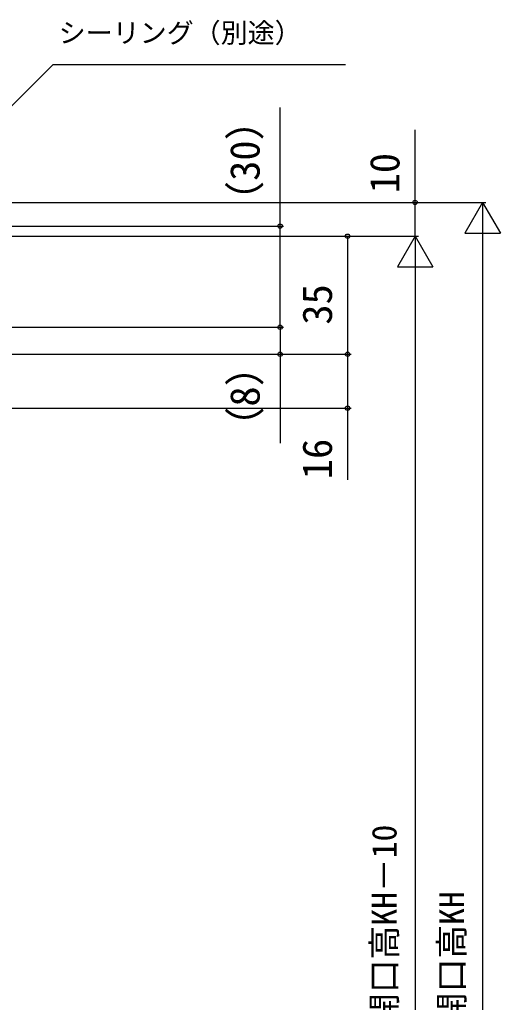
# Model space of a CAD drawing. Units: millimetres, scale not verified. Extents: x -525 to 525, y -783 to 779.
# Drawn here: x -86.2 to 56.2, y 66 to 357.4 of the extents above; entities that cross this region are included whole.
import ezdxf
from ezdxf.enums import TextEntityAlignment as Align

# ---------------------------------------------------------------- set-up
doc = ezdxf.new("R2010")
doc.units = ezdxf.units.MM
doc.header["$LTSCALE"] = 4
doc.layers.add('0-6_YKK_D', color=6, linetype='Continuous')
doc.styles.add('ＭＳ ゴシック', font='')
doc.styles.get('ＭＳ ゴシック').set_extended_font_data('MS Gothic')

msp = doc.modelspace()

# ---------------------------------------------------------------- linework, layer by layer
at = {"layer": '0-6_YKK_D'}
for p, q in [((-186, 303.201), (31.998, 303.201)), ((-186, 303.201), (51.998, 303.201)), ((50.998, 303.201), (45.748, 294.108)), ((50.998, 303.201), (56.248, 294.108)), ((50.998, 303.201), (50.998, 285.014)), ((-91, 296.201), (-8.002, 296.201)), ((-189, 293.201), (31.998, 293.201)), ((-189, 293.201), (11.998, 293.201)), ((-189, 293.201), (31.998, 293.201)), ((10.998, 293.201), (10.998, 258.201)), ((30.998, 293.201), (25.748, 284.107)), ((30.998, 293.201), (36.248, 284.107)), ((30.998, 293.201), (30.998, 275.014)), ((45.748, 294.108), (56.248, 294.108)), ((50.998, 292.701), (50.998, -146.299)), ((25.748, 284.107), (36.248, 284.107)), ((30.998, 282.701), (30.998, -146.299)), ((-125.8, 266.201), (-8.002, 266.201)), ((-125.8, 266.201), (-8.002, 266.201)), ((-189, 258.201), (11.998, 258.201)), ((-189, 258.201), (11.998, 258.201)), ((-189, 258.201), (-8.002, 258.201)), ((-207, 242.201), (11.998, 242.201))]:
    msp.add_line(p, q, dxfattribs=at)
for points in [[(-125.105, 295.236), (-123.301, 297.039), (-76.247, 344.093), (10.337, 344.093)], [(-9.002, 266.201), (-9.002, 296.201), (-9.002, 331.319)], [(30.998, 293.201), (30.998, 303.201), (30.998, 324.751)], [(-9.002, 266.201), (-9.002, 258.201), (-9.002, 231.81)], [(10.998, 258.201), (10.998, 242.201), (10.998, 220.992)]]:
    msp.add_lwpolyline(points, dxfattribs=at)
for centre in [(30.998, 303.201), (-9.002, 296.201), (10.998, 293.201), (-9.002, 266.201), (-9.002, 266.201), (-9.002, 258.201), (10.998, 258.201), (10.998, 258.201), (10.998, 242.201)]:
    msp.add_circle(centre, 0.637, dxfattribs=at)

# ---------------------------------------------------------------- texts
at = {"layer": '0-6_YKK_D', "style": 'ＭＳ ゴシック'}
msp.add_text('シーリング（別途）', height=5.865, dxfattribs=at).set_placement((-74.636, 348.799), align=Align.BOTTOM_LEFT)
for s, height, p in [('（30）', 8.798, (-12.434, 297.614)), ('10', 8.798, (28.998, 305.91)), ('35', 8.798, (8.998, 266.973)), ('（8）', 8.798, (-12.434, 230.673)), ('16', 8.798, (8.998, 221.151)), ('新設ドア枠H＝既設ドア枠開口高KH－10', 7.331, (27.691, -56.231)), ('既設ドア枠開口高KH', 7.331, (47.691, 8.968))]:
    msp.add_text(s, height=height, rotation=90, dxfattribs=at).set_placement(p, align=Align.BOTTOM_LEFT)

doc.saveas('drawing.dxf')
